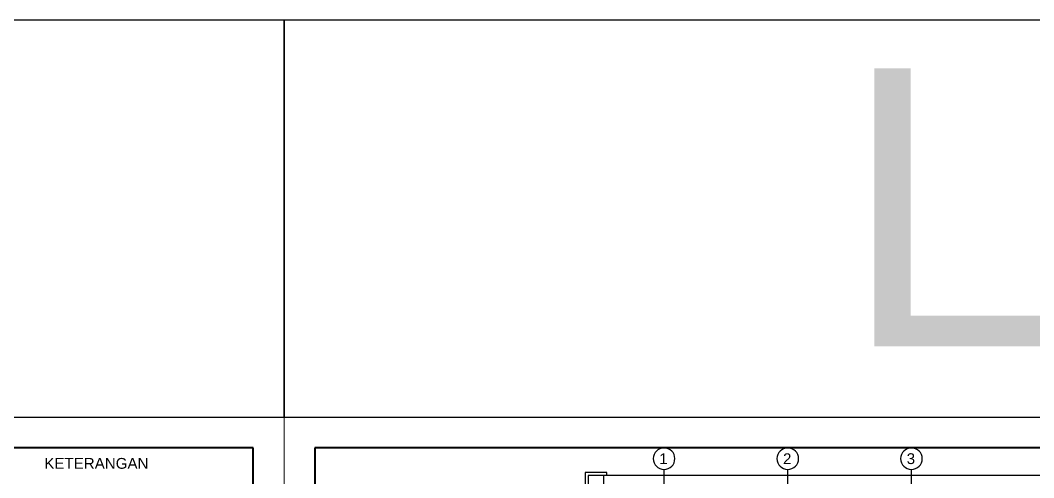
# Model space of a CAD drawing. Header units: inches. Extents: x 249 to 1192, y -18 to 440.
# Drawn here: x 408.69 to 441.46, y 278.52 to 293.34 of the extents above; entities that cross this region are included whole.
import ezdxf
from ezdxf.enums import TextEntityAlignment as Align

# ---------------------------------------------------------------- set-up
doc = ezdxf.new("R2010")
doc.units = ezdxf.units.IN
doc.header["$MEASUREMENT"] = 0
doc.linetypes.add('CENTER2', pattern=[1.125, 0.75, -0.125, 0.125, -0.125])
doc.layers.add('AS', color=15, linetype='CENTER2')
doc.layers.add('SALURAN', color=117, linetype='Continuous')
for name, color, linetype, lineweight in [('GRS KOP', 1, 'Continuous', 40), ('KOP', 7, 'Continuous', 20), ('TEXT (KETERANGAN)', 7, 'Continuous', 25)]:
    doc.layers.add(name, color=color, linetype=linetype, lineweight=lineweight)
doc.styles.add('S', font='SIMPLEX', dxfattribs={"width": 1.1})
doc.styles.get("Standard").update_dxf_attribs({"font": 'arial.ttf'})

# ---------------------------------------------------------------- blocks, each defined once
blk = doc.blocks.new('NAV')
blk.add_circle((0, -0.4), 0.35)
at = {"style": 'S', "width": 0.75, "flags": 4}
blk.add_attdef('AV', text='', height=0.3, dxfattribs=at).set_placement((0, -0.4), align=Align.MIDDLE)
blk = doc.blocks.new('KOP-ARS')
at = {"layer": 'GRS KOP'}
for p, q in [((83, 54), (1, 54)), ((1, 54), (1, 1)), ((83, 1), (83, 54))]:
    blk.add_line(p, q, dxfattribs=at)
at = {"layer": 'KOP'}
blk.add_lwpolyline([(0, 0), (84, 0), (84, 55), (0, 55)], close=True, dxfattribs=at)
blk.add_text('KETERANGAN ', height=0.35, dxfattribs=at).set_placement((78, 53.5), align=Align.MIDDLE)
for tag, height, p in [('SUKMA', 0.2, (78, 9.9)), ('1:100', 0.25, (81.3, 5.5)), ('1:100', 0.25, (81.3, 4.9)), ('1:100', 0.25, (81.3, 4.3)), ('AR-01', 0.35, (78.15, 2.7)), ('10', 0.35, (81.3, 2.7)), ('2012', 0.35, (81.3, 1.7))]:
    blk.add_attdef(tag, text='', height=height, dxfattribs=at).set_placement(p, align=Align.MIDDLE)
for p in [(73.7, 5.325), (73.7, 4.725), (73.7, 4.125)]:
    blk.add_attdef('-', p, '', height=0.35, dxfattribs=at)

msp = doc.modelspace()

# ---------------------------------------------------------------- linework, layer by layer
for points in [[(333.2179, 280.4885), (417.2179, 280.4885), (417.2179, 293.3359), (333.2179, 293.3359)], [(417.2179, 280.4885), (501.2179, 280.4885), (501.2179, 293.3359), (417.2179, 293.3359)]]:
    msp.add_lwpolyline(points, close=True)
at = {"layer": 'AS'}
for points in [[(429.5074, 276.9105), (429.5074, 278.7913)], [(433.5074, 276.9105), (433.5074, 278.7913)], [(437.5074, 276.9105), (437.5074, 278.7913)]]:
    msp.add_lwpolyline(points, dxfattribs=at)
at = {"layer": 'SALURAN'}
for points in [[(427.6577, 278.592), (427.6577, 278.6915), (426.9577, 278.6915), (426.9577, 278.5915)], [(426.9577, 278.5915), (426.9577, 277.9915), (427.0577, 277.9915)], [(427.5072, 278.092), (480.8572, 278.0915), (480.8572, 278.5915), (427.5072, 278.592)]]:
    msp.add_lwpolyline(points, dxfattribs=at)
msp.add_lwpolyline([(427.0577, 278.0915), (427.5577, 278.0915), (427.5577, 278.5915), (427.0577, 278.5915)], close=True, dxfattribs=at)

# ---------------------------------------------------------------- block references
at = {"layer": 'KOP'}
for p in [(333.2179, 225.4885), (417.2179, 225.4885)]:
    msp.add_blockref('KOP-ARS', p, dxfattribs=at)
at = {"layer": 'TEXT (KETERANGAN)'}
ref = msp.add_blockref('NAV', (429.5074, 279.5413), dxfattribs=dict(at, xscale=-1))
ref.add_attrib('AV', '1', dxfattribs={"layer": '0', "height": 0.35, "flags": 4}).set_placement((429.4909, 279.1413), align=Align.MIDDLE)
ref = msp.add_blockref('NAV', (433.5074, 279.5413), dxfattribs=dict(at, xscale=-1))
ref.add_attrib('AV', '2', dxfattribs={"layer": '0', "height": 0.35, "flags": 4}).set_placement((433.4909, 279.1413), align=Align.MIDDLE)
ref = msp.add_blockref('NAV', (437.5074, 279.5413), dxfattribs=dict(at, xscale=-1))
ref.add_attrib('AV', '3', dxfattribs={"layer": '0', "height": 0.35, "flags": 4}).set_placement((437.4909, 279.1413), align=Align.MIDDLE)

# ---------------------------------------------------------------- texts
at = {"layer": 'DEFPOINTS', "insert": (456.2716, 291.7799), "char_height": 9.006281, "attachment_point": 1}
msp.add_mtext('\\pi-20.998;LANTAI', dxfattribs=at)

doc.saveas('drawing.dxf')
